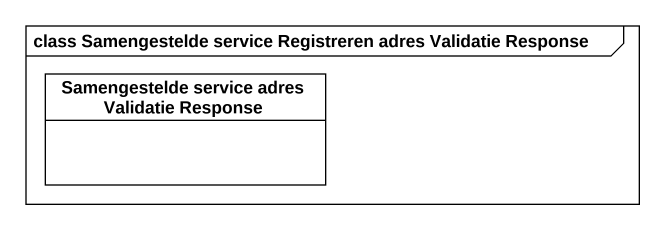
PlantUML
@startuml
mainframe class Samengestelde service Registreren adres Validatie Response
hide circle
hide empty members
class "Samengestelde service adres Validatie Response" as Samengestelde_service_adres
@enduml
